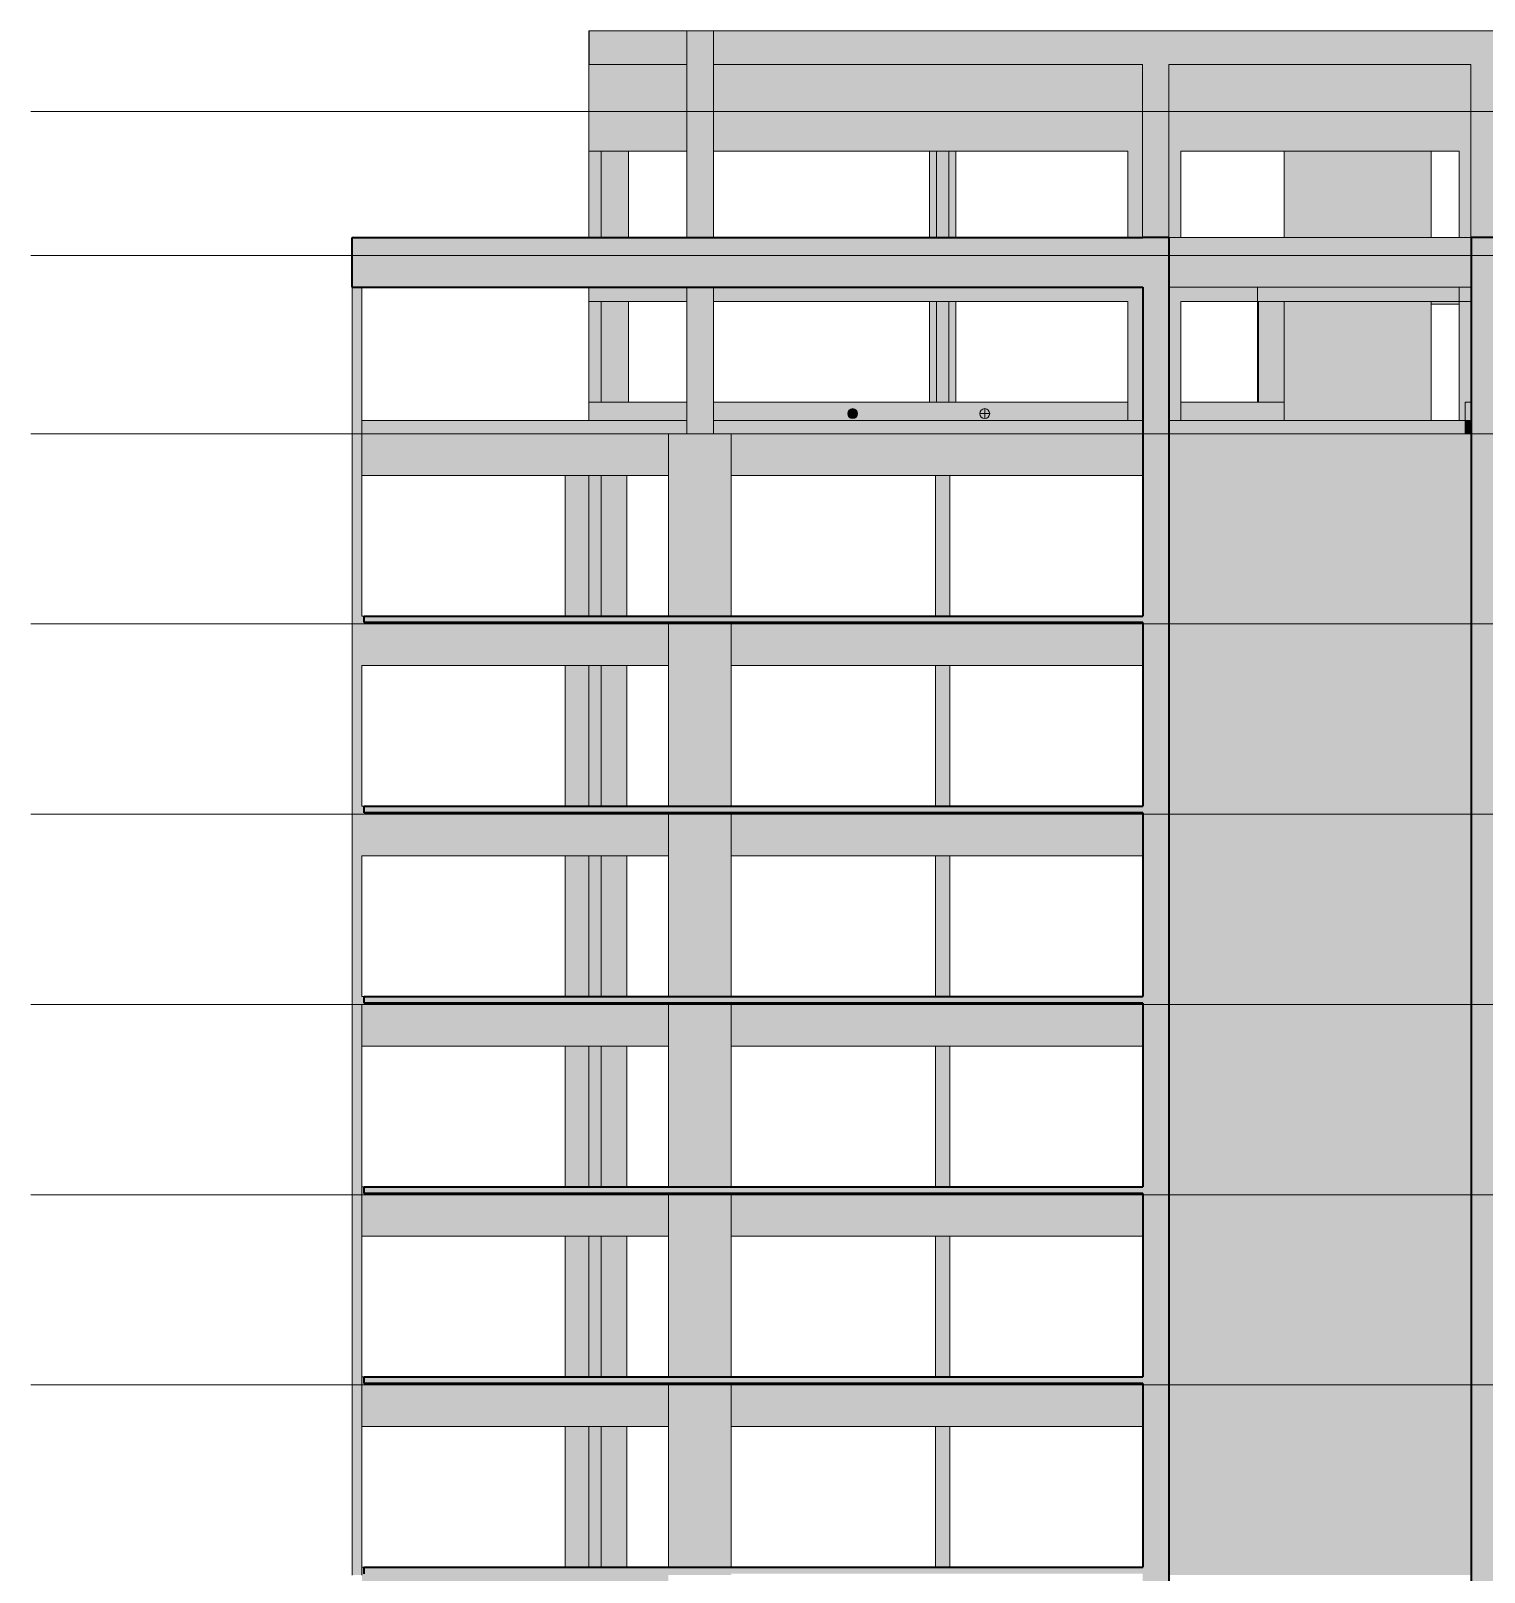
# Model space of a CAD drawing. Header units: centimetres. Extents: x -1981 to 73905, y -3196 to 88043.
# Drawn here: x 66654 to 68855, y 85688 to 88022 of the extents above; entities that cross this region are included whole.
import ezdxf

# ---------------------------------------------------------------- set-up
doc = ezdxf.new("R2010")
doc.units = ezdxf.units.CM
doc.linetypes.add('Centro', pattern=[3.175, 0.635, -0.47625, 1.5875, -0.47625])
for name, color, linetype, lineweight in [('A-FLOR', 7, 'Continuous', 25), ('A-FLOR-LEVL', 7, 'Continuous', 9), ('A-GENM', 7, 'Continuous', 25), ('S-BEAM', 7, 'Continuous', 25), ('S-COLS', 7, 'Continuous', 25)]:
    doc.layers.add(name, color=color, linetype=linetype, lineweight=lineweight)

# ---------------------------------------------------------------- blocks, each defined once
blk = doc.blocks.new('PED_FURO_CIRCULAR_R04_2020 - 15x25-3721065-CT G 003 - CRT ESQ')
at = {"layer": 'A-GENM', "lineweight": 9}
for p, q in [((-993.1, 87442.5), (-1008.1, 87442.5)), ((-1000.6, 87435), (-1000.6, 87450))]:
    blk.add_line(p, q, dxfattribs=at)

msp = doc.modelspace()

# ---------------------------------------------------------------- hatches: boundary and pattern name
at = {"layer": 'A-FLOR', "true_color": 0xff8040}
for points in [[(67677.81, 87126), (68338.31, 87126), (68338.08, 87136), (67159.31, 87136), (67159.31, 87126), (67654.4, 87126)], [(67189.13, 86838), (68338.31, 86838), (68338.08, 86848), (67159.31, 86848), (67159.31, 86838), (67163.28, 86838)], [(68338.31, 86550), (68338.08, 86560), (67159.31, 86560), (67159.31, 86550), (68338.08, 86550)], [(68338.31, 86262), (68338.08, 86272), (67159.31, 86272), (67159.31, 86262), (68338.08, 86262)], [(68338.31, 85974), (68338.08, 85984), (67159.31, 85984), (67159.31, 85974), (68338.08, 85974)], [(68338.31, 85686), (68338.08, 85696), (67159.31, 85696), (67159.31, 85686), (68338.11, 85686)]]:
    msp.add_hatch(color=11, dxfattribs=at).paths.add_polyline_path(points, flags=0)
at = {"layer": 'S-BEAM', "true_color": 0xc0c0c0}
for points in [[(67516.05, 87840), (67518.31, 87840), (67518.31, 87971), (67500.04, 87971), (67500.04, 88022), (67499.31, 88022), (67499.31, 87840)], [(67559.31, 87971), (67648.09, 87971), (67648.09, 88022), (67500.04, 88022), (67500.04, 87971), (67558.21, 87971)], [(68274.75, 87971), (68338.01, 87971), (68338.01, 88022), (67688.09, 88022), (67688.09, 87971), (67861.18, 87971)], [(68835.07, 87971), (68835.07, 88022), (68378.01, 88022), (68378.01, 87971), (68817.32, 87971)], [(67518.31, 87840), (67648.09, 87840), (67648.09, 87971), (67518.31, 87971), (67518.31, 87900)], [(67861.18, 87840), (68315.81, 87840), (68315.81, 87971), (67688.09, 87971), (67688.09, 87840)], [(68481.54, 87840), (68817.32, 87840), (68817.32, 87971), (68395.81, 87971), (68395.81, 87840)], [(68338.31, 87634), (68338.31, 87634), (68338.31, 87709), (67140.81, 87709), (67140.81, 87634), (68274.75, 87634)], [(68552.83, 87634), (68835.07, 87634), (68835.07, 87709), (68378.12, 87709), (68378.12, 87634), (68552.31, 87634)], [(67539.31, 87612), (67648.09, 87612), (67648.09, 87634), (67499.31, 87634), (67499.31, 87612), (67518.31, 87612)], [(67688.09, 87612), (68315.81, 87612), (68315.81, 87634), (67688.09, 87634)], [(68481.54, 87612), (68512.32, 87612), (68512.32, 87634), (68395.81, 87634), (68395.81, 87612)], [(68688.32, 87612), (68817.32, 87612), (68817.32, 87634), (68512.32, 87634), (68512.32, 87612), (68552.83, 87612)], [(67565.77, 87432), (67648.09, 87432), (67648.09, 87460), (67499.31, 87460), (67499.31, 87432), (67559.31, 87432)], [(67899.09, 87435), (67901.03, 87435.26), (67902.84, 87436.01), (67904.39, 87437.2), (67905.58, 87438.75), (67906.33, 87440.56), (67906.59, 87442.5), (67906.33, 87444.45), (67905.58, 87446.25), (67904.21, 87447.95), (67902.84, 87449), (67901.03, 87449.75), (67898.8, 87449.97), (67897.15, 87449.75), (67894.29, 87448.19), (67893.79, 87447.81), (67892.59, 87446.25), (67891.85, 87444.45), (67891.59, 87442.5), (67891.85, 87440.56), (67892.59, 87438.75), (67893.79, 87437.2), (67895.34, 87436.01), (67897.15, 87435.26)], [(67551, 87349), (67620.06, 87349), (67620.06, 87412), (67648.09, 87412), (67648.09, 87432), (67155.81, 87432), (67155.81, 87349), (67447.61, 87349)], [(67715.06, 87349), (68338.08, 87349), (68338.01, 87432), (67688.09, 87432), (67688.09, 87412), (67715.06, 87412), (67715.06, 87385.93)], [(68552.31, 87412), (68826.82, 87412), (68826.82, 87432), (68378.12, 87432), (68378.15, 87412), (68550.33, 87412)], [(68835.07, 87412), (68835.07, 87432), (68826.82, 87432), (68826.82, 87412)], [(67155.81, 87061), (67620.06, 87061), (67620.06, 87126), (67159.31, 87126), (67159.31, 87136), (67155.81, 87136), (67155.81, 87112)], [(68338.08, 87061), (68338.08, 87126), (67715.06, 87126), (67715.06, 87061), (68274.75, 87061)], [(67551, 86773), (67620.06, 86773), (67620.06, 86838), (67159.31, 86838), (67159.31, 86848), (67155.81, 86848), (67155.81, 86773), (67499.31, 86773)], [(67861.18, 86773), (68338.08, 86773), (68338.08, 86838), (67715.06, 86838), (67715.06, 86773)], [(67551, 86485), (67620.06, 86485), (67620.06, 86550), (67159.31, 86550), (67159.31, 86560), (67155.81, 86560), (67155.81, 86485), (67447.61, 86485)], [(67715.06, 86485), (68338.08, 86485), (68338.08, 86550), (67715.06, 86550)], [(67447.61, 86197), (67620.06, 86197), (67620.06, 86262), (67159.31, 86262), (67159.31, 86272), (67155.81, 86272), (67155.81, 86197), (67240.83, 86197)], [(68274.75, 86197), (68338.08, 86197), (68338.08, 86262), (67715.06, 86262), (67715.06, 86197), (67861.18, 86197)], [(67620.06, 85909), (67620.06, 85974), (67159.31, 85974), (67159.31, 85984), (67155.81, 85984), (67155.81, 85909), (67551, 85909)], [(67715.06, 85909), (68338.08, 85909), (68338.08, 85974), (67715.06, 85974)], [(67551, 85621), (67620.06, 85621), (67620.06, 85686), (67159.31, 85686), (67159.31, 85696), (67155.81, 85696), (67155.81, 85621), (67499.31, 85621)]]:
    msp.add_hatch(color=9, dxfattribs=at).paths.add_polyline_path(points, flags=0)
h = msp.add_hatch(color=9, dxfattribs=at)
h.paths.add_polyline_path([(69729.82, 87612), (69829.32, 87612), (69829.32, 87634), (69373.32, 87634), (69373.32, 87612), (69722.25, 87612)], flags=0)
h.paths.add_polyline_path([(69010.83, 87612), (69333.32, 87612), (69333.32, 87634), (68875.32, 87634), (68875.32, 87612), (68895.11, 87612)], flags=0)
h.paths.add_polyline_path([(68817.32, 87612), (68835.07, 87612), (68835.07, 87634), (68817.32, 87634)], flags=0)
h.paths.add_polyline_path([(69101.9, 87709), (69333.32, 87709), (69333.32, 87971), (68875.07, 87971), (68875.32, 87709), (69050.33, 87709)], flags=0)
h.paths.add_polyline_path([(68817.32, 87709), (68835.07, 87709), (68835.07, 87971), (68817.32, 87971), (68817.32, 87827.16)], flags=0)
h.paths.add_polyline_path([(69825.65, 87709), (69829.32, 87709), (69829.32, 87971), (69373.32, 87971), (69373.32, 87709), (69771.54, 87709)], flags=0)
h = msp.add_hatch(color=9, dxfattribs=at)
h.paths.add_polyline_path([(68875.32, 87608), (68992.81, 87608), (68992.81, 87612), (68875.32, 87612), (68875.32, 87610.16)], flags=0)
h.paths.add_polyline_path([(68776.39, 87608), (68817.32, 87608), (68817.32, 87612), (68775.31, 87612), (68775.31, 87608)], flags=0)
h = msp.add_hatch(color=9, dxfattribs=at)
h.paths.add_polyline_path([(67877.98, 87432), (68315.81, 87432), (68315.81, 87460), (67688.09, 87460), (67688.09, 87432), (67872.42, 87432)], flags=0)
h.paths.add_polyline_path([(67899.09, 87435), (67897.15, 87435.26), (67895.34, 87436.01), (67893.79, 87437.2), (67892.59, 87438.75), (67891.85, 87440.56), (67891.59, 87442.5), (67891.85, 87444.45), (67892.82, 87446.55), (67894.41, 87448.29), (67895.34, 87449), (67897.15, 87449.75), (67899.16, 87449.99), (67901.03, 87449.75), (67902.89, 87448.96), (67904.46, 87447.73), (67905.58, 87446.25), (67906.33, 87444.45), (67906.59, 87442.5), (67906.33, 87440.56), (67905.58, 87438.75), (67904.39, 87437.2), (67902.84, 87436.01), (67901.03, 87435.26)], flags=0)
h.paths.add_polyline_path([(68099.09, 87435), (68097.15, 87435.26), (68095.34, 87436.01), (68093.79, 87437.2), (68092.59, 87438.75), (68091.85, 87440.56), (68091.59, 87442.5), (68091.85, 87444.45), (68092.59, 87446.25), (68093.79, 87447.81), (68095.34, 87449), (68097.15, 87449.75), (68099.09, 87450), (68101.03, 87449.75), (68102.84, 87449), (68104.39, 87447.81), (68105.58, 87446.25), (68106.33, 87444.45), (68106.59, 87442.5), (68106.33, 87440.56), (68105.58, 87438.75), (68104.39, 87437.2), (68102.84, 87436.01), (68101.03, 87435.26)], flags=0)
h = msp.add_hatch(color=9, dxfattribs=at)
h.paths.add_polyline_path([(68552.31, 87432), (68552.31, 87460), (68395.81, 87460), (68395.81, 87432), (68547.01, 87432)], flags=0)
h.paths.add_polyline_path([(68099.09, 87435), (68101.03, 87435.26), (68102.84, 87436.01), (68104.39, 87437.2), (68105.58, 87438.75), (68106.33, 87440.56), (68106.59, 87442.5), (68106.33, 87444.45), (68105.58, 87446.25), (68104.39, 87447.81), (68102.84, 87449), (68101.03, 87449.75), (68099.09, 87450), (68097.15, 87449.75), (68095.34, 87449), (68093.79, 87447.81), (68092.59, 87446.25), (68091.85, 87444.45), (68091.59, 87442.5), (68091.85, 87440.56), (68092.59, 87438.75), (68093.79, 87437.2), (68095.34, 87436.01), (68097.15, 87435.26)], flags=0)
h = msp.add_hatch(color=9, dxfattribs=at)
h.paths.add_polyline_path([(69308.68, 87432), (69333.32, 87432), (69333.32, 87460), (68875.32, 87460), (68875.32, 87432), (69205.29, 87432)], flags=0)
h.paths.add_polyline_path([(68832.37, 87432), (68835.07, 87432), (68835.07, 87460), (68826.82, 87460), (68826.82, 87432)], flags=0)
at = {"layer": 'S-COLS', "true_color": 0xc0c0c0}
h = msp.add_hatch(color=9, dxfattribs=at)
h.paths.add_polyline_path([(67648.09, 87412), (67688.09, 87412), (67688.09, 87634), (67648.09, 87634), (67648.09, 87428.03)], flags=0)
h.paths.add_polyline_path([(67648.09, 87709), (67688.09, 87709), (67688.09, 88022), (67648.09, 88022), (67648.09, 87827.16)], flags=0)
for points in [[(68378.01, 87412), (68378.01, 88022), (68338.01, 88022), (68338.31, 87709), (68377.81, 87709), (68377.81, 87412)], [(68835.82, 87412), (68835.82, 87709), (68875.07, 87709.04), (68875.07, 88022), (68835.07, 88022), (68835.07, 87412)], [(67499.31, 87709), (67518.31, 87709), (67518.31, 87840), (67499.31, 87840), (67499.31, 87827.16)], [(67559.31, 87709), (67559.31, 87840), (67518.31, 87840), (67518.31, 87709), (67539.31, 87709)], [(68044.81, 87709), (68044.81, 87840), (68025.81, 87840), (68025.81, 87709), (68043.21, 87709)], [(68775.31, 87709), (68775.31, 87840), (68552.31, 87840), (68552.31, 87709), (68688.32, 87709)], [(68348.82, 83024.5), (68377.81, 83024.5), (68377.81, 87709), (68338.31, 87709), (68338.31, 83024.5)], [(68875.32, 84464.5), (68875.07, 87709), (68835.82, 87709), (68835.82, 84464.5), (68875.07, 84464.5)], [(67141.83, 87412), (67155.81, 87412), (67155.81, 87634), (67140.81, 87634), (67140.81, 87412)], [(67499.31, 87460), (67518.31, 87460), (67518.31, 87612), (67499.31, 87612), (67499.31, 87474.17)], [(67559.31, 87460), (67559.31, 87612), (67518.31, 87612), (67518.31, 87460), (67557.06, 87460)], [(68025.81, 87460), (68044.81, 87460), (68044.81, 87612), (68025.81, 87612), (68025.81, 87474.17)], [(68552.31, 87460), (68552.31, 87612), (68513.33, 87612), (68513.56, 87460), (68547.66, 87460)], [(68760.2, 87432), (68775.31, 87432), (68775.31, 87612), (68552.31, 87612), (68552.31, 87432), (68688.32, 87432)], [(68817.32, 87432), (68826.82, 87432), (68826.82, 87460), (68835.07, 87460), (68835.07, 87612), (68817.32, 87612), (68817.32, 87460)], [(67140.81, 87124), (67155.81, 87124), (67155.81, 87412), (67140.81, 87412), (67140.81, 87138)], [(68550.33, 87124), (68835.82, 87124), (68835.82, 87412), (68377.81, 87412), (68378.15, 87124), (68539.84, 87124)], [(68378.01, 87412), (68378.12, 87412), (68378.01, 87412.84)], [(67499.31, 87136), (67499.31, 87349), (67463.56, 87349), (67463.56, 87136)], [(67517.48, 87136), (67518.31, 87136), (67518.31, 87349), (67499.31, 87349), (67499.31, 87136)], [(67557.06, 87136), (67557.06, 87349), (67518.31, 87349), (67518.31, 87136), (67520.37, 87136)], [(68024.31, 87136), (68046.31, 87136), (68046.31, 87349), (68024.31, 87349), (68024.31, 87136.44)]]:
    msp.add_hatch(color=9, dxfattribs=at).paths.add_polyline_path(points, flags=0)
h = msp.add_hatch(color=9, dxfattribs=at)
h.paths.add_polyline_path([(68315.81, 87709), (68338.01, 87709), (68338.01, 87971), (68315.81, 87971), (68315.81, 87827.16)], flags=0)
h.paths.add_polyline_path([(68395.81, 87709), (68395.81, 87971), (68378.01, 87971), (68378.12, 87709)], flags=0)
h = msp.add_hatch(color=9, dxfattribs=at)
h.paths.add_polyline_path([(68016.27, 87460), (68025.81, 87460), (68025.81, 87612), (68015.31, 87612), (68015.31, 87460)], flags=0)
h.paths.add_polyline_path([(68044.81, 87460), (68055.31, 87460), (68055.31, 87612), (68044.81, 87612), (68044.81, 87474.17)], flags=0)
h.paths.add_polyline_path([(68025.81, 87709), (68025.81, 87840), (68015.31, 87840), (68015.31, 87709)], flags=0)
h.paths.add_polyline_path([(68044.81, 87709), (68055.31, 87709), (68055.31, 87840), (68044.81, 87840), (68044.81, 87709.57)], flags=0)
h = msp.add_hatch(color=9, dxfattribs=at)
h.paths.add_polyline_path([(68387.81, 87432), (68395.81, 87432), (68395.81, 87634), (68378.12, 87634), (68378.15, 87432)], flags=0)
h.paths.add_polyline_path([(68338.01, 87432), (68338.01, 87634), (68315.81, 87634), (68315.81, 87432), (68326.45, 87432)], flags=0)
h = msp.add_hatch(color=9, dxfattribs=at)
h.paths.add_polyline_path([(67620.06, 87124), (67715.06, 87124), (67715.06, 87126), (67620.06, 87126)], flags=0)
h.paths.add_polyline_path([(67677.81, 87136), (67715.06, 87136), (67715.06, 87412), (67620.06, 87412), (67620.06, 87136), (67654.4, 87136)], flags=0)
at = {"layer": 'S-COLS', "true_color": 0xff8040}
for points in [[(67140.81, 86836), (67155.81, 86836), (67155.81, 87124), (67140.81, 87124), (67140.81, 86856.45)], [(68552.83, 86836), (68835.82, 86836), (68835.82, 87124), (68377.81, 87124), (68378.15, 86836), (68552.31, 86836)], [(67499.31, 86848), (67499.31, 87061), (67463.56, 87061), (67463.56, 86848)], [(67499.31, 86848), (67518.31, 86848), (67518.31, 87061), (67499.31, 87061), (67499.31, 86856.45)], [(67557.06, 86848), (67557.06, 87061), (67518.31, 87061), (67518.31, 86848), (67551, 86848)], [(68046.31, 86848), (68046.31, 87061), (68024.31, 87061), (68024.31, 86848), (68044.81, 86848)], [(67140.81, 86548), (67155.81, 86548), (67155.81, 86836), (67140.81, 86836), (67140.81, 86591.7)], [(67499.31, 86560), (67499.31, 86773), (67463.56, 86773), (67463.56, 86560)], [(67499.31, 86560), (67518.31, 86560), (67518.31, 86773), (67499.31, 86773), (67499.31, 86591.7)], [(67520.37, 86560), (67557.06, 86560), (67557.06, 86773), (67518.31, 86773), (67518.31, 86560)], [(68046.31, 86560), (68046.31, 86773), (68024.31, 86773), (68024.31, 86560), (68044.81, 86560)], [(67140.81, 86260), (67155.81, 86260), (67155.81, 86548), (67140.81, 86548), (67140.81, 86282.84)], [(67463.56, 86272), (67499.31, 86272), (67499.31, 86485), (67463.56, 86485), (67463.56, 86415.21)], [(67499.31, 86272), (67518.31, 86272), (67518.31, 86485), (67499.31, 86485), (67499.31, 86411.08)], [(67557.06, 86272), (67557.06, 86485), (67518.31, 86485), (67518.31, 86272), (67551, 86272)], [(68046.31, 86272), (68046.31, 86485), (68024.31, 86485), (68024.31, 86272), (68044.81, 86272)], [(67147.56, 85972), (67155.81, 85972), (67155.81, 86260), (67140.81, 86260), (67140.81, 85972), (67147.53, 85972)], [(67463.56, 85984), (67499.31, 85984), (67499.31, 86197), (67463.56, 86197), (67463.56, 86062.22)], [(67518.31, 85984), (67518.31, 86197), (67499.31, 86197), (67499.31, 85984), (67500.32, 85984)], [(67557.06, 85984), (67557.06, 86197), (67518.31, 86197), (67518.31, 85984), (67551, 85984)], [(68046.31, 85984), (68046.31, 86197), (68024.31, 86197), (68024.31, 85984), (68044.81, 85984)], [(67150.23, 85684), (67155.81, 85684), (67155.81, 85972), (67140.81, 85972), (67140.81, 85684), (67149.22, 85684)], [(67499.31, 85696), (67499.31, 85909), (67463.56, 85909), (67463.56, 85696)], [(67499.31, 85696), (67518.31, 85696), (67518.31, 85909), (67499.31, 85909), (67499.31, 85709.24)], [(67520.37, 85696), (67557.06, 85696), (67557.06, 85909), (67518.31, 85909), (67518.31, 85696)], [(68046.31, 85696), (68046.31, 85909), (68024.31, 85909), (68024.31, 85696), (68044.81, 85696)]]:
    msp.add_hatch(color=11, dxfattribs=at).paths.add_polyline_path(points, flags=0)
h = msp.add_hatch(color=11, dxfattribs=at)
h.paths.add_polyline_path([(67715.06, 86836), (67715.06, 86838), (67620.06, 86838), (67620.06, 86836), (67677.81, 86836)], flags=0)
h.paths.add_polyline_path([(67677.81, 86848), (67715.06, 86848), (67715.06, 87124), (67620.06, 87124), (67620.06, 86848), (67654.4, 86848)], flags=0)
h = msp.add_hatch(color=11, dxfattribs=at)
h.paths.add_polyline_path([(67654.4, 86548), (67715.06, 86548), (67715.06, 86550), (67620.06, 86550), (67620.06, 86548)], flags=0)
h.paths.add_polyline_path([(67654.4, 86560), (67715.06, 86560), (67715.06, 86836), (67620.06, 86836), (67620.06, 86560)], flags=0)
h = msp.add_hatch(color=11, dxfattribs=at)
h.paths.add_polyline_path([(68526.45, 86548), (68835.82, 86548), (68835.82, 86836), (68377.81, 86836), (68378.15, 86548), (68521.28, 86548)], flags=0)
h.paths.add_polyline_path([(68338.08, 86548), (68338.31, 86548), (68338.08, 86550)], flags=0)
h = msp.add_hatch(color=11, dxfattribs=at)
h.paths.add_polyline_path([(67620.06, 86260), (67715.06, 86260), (67715.06, 86262), (67620.06, 86262)], flags=0)
h.paths.add_polyline_path([(67654.4, 86272), (67715.06, 86272), (67715.06, 86548), (67620.06, 86548), (67620.06, 86272)], flags=0)
h = msp.add_hatch(color=11, dxfattribs=at)
h.paths.add_polyline_path([(68584.93, 86260), (68835.82, 86260), (68835.82, 86548), (68377.81, 86548), (68377.81, 86260), (68571.33, 86260)], flags=0)
h.paths.add_polyline_path([(68338.08, 86260), (68338.31, 86260), (68338.08, 86262)], flags=0)
h = msp.add_hatch(color=11, dxfattribs=at)
h.paths.add_polyline_path([(67654.4, 85972), (67715.06, 85972), (67715.06, 85974), (67620.06, 85974), (67620.06, 85972)], flags=0)
h.paths.add_polyline_path([(67654.4, 85984), (67715.06, 85984), (67715.06, 86260), (67620.06, 86260), (67620.06, 85984)], flags=0)
h = msp.add_hatch(color=11, dxfattribs=at)
h.paths.add_polyline_path([(68571.31, 85972), (68835.82, 85972), (68835.82, 86260), (68377.81, 86260), (68377.81, 85972), (68552.83, 85972)], flags=0)
h.paths.add_polyline_path([(68338.08, 85972), (68338.31, 85972), (68338.08, 85974)], flags=0)
h = msp.add_hatch(color=11, dxfattribs=at)
h.paths.add_polyline_path([(67654.4, 85684), (67715.06, 85684), (67715.06, 85686), (67620.06, 85686), (67620.06, 85684)], flags=0)
h.paths.add_polyline_path([(67654.4, 85696), (67715.06, 85696), (67715.06, 85972), (67620.06, 85972), (67620.06, 85696)], flags=0)
h = msp.add_hatch(color=11, dxfattribs=at)
h.paths.add_polyline_path([(68584.93, 85684), (68835.82, 85684), (68835.82, 85972), (68377.81, 85972), (68377.81, 85684), (68571.33, 85684)], flags=0)
h.paths.add_polyline_path([(68338.08, 85684), (68338.31, 85684), (68338.08, 85686)], flags=0)

# ---------------------------------------------------------------- linework, layer by layer
at = {"layer": 'A-FLOR', "color": 190, "lineweight": 35, "true_color": 0x8000ff}
for p, q in [((67159.31, 87136), (68338.31, 87136)), ((67159.31, 87126), (67159.31, 87136)), ((68338.31, 87126), (67159.31, 87126)), ((67159.31, 86848), (68338.31, 86848)), ((67159.31, 86838), (67159.31, 86848)), ((68338.31, 86838), (67159.31, 86838)), ((67159.31, 86560), (68338.31, 86560)), ((67159.31, 86550), (67159.31, 86560)), ((68338.31, 86550), (67159.31, 86550)), ((67159.31, 86272), (68338.31, 86272)), ((67159.31, 86262), (67159.31, 86272)), ((68338.31, 86262), (67159.31, 86262)), ((67159.31, 85984), (68338.31, 85984)), ((67159.31, 85974), (67159.31, 85984)), ((68338.31, 85974), (67159.31, 85974)), ((67159.31, 85696), (68338.31, 85696)), ((67159.31, 85686), (67159.31, 85696))]:
    msp.add_line(p, q, dxfattribs=at)
at = {"layer": 'A-FLOR-LEVL', "linetype": 'Centro'}
for p, q in [((66654.37, 87900), (72202.94, 87900)), ((66654.37, 87682), (72202.94, 87682)), ((66654.37, 87412), (72202.94, 87412)), ((66654.37, 87124), (72202.94, 87124)), ((66654.37, 86836), (72202.94, 86836)), ((66654.37, 86548), (72202.94, 86548)), ((66654.37, 86260), (72202.94, 86260)), ((66654.37, 85972), (72202.94, 85972))]:
    msp.add_line(p, q, dxfattribs=at)
at = {"layer": 'S-BEAM', "lineweight": 9}
for p, q in [((67500.04, 88022), (67499.31, 88022)), ((67499.31, 87840), (67499.31, 88022)), ((67500.04, 88022), (67648.09, 88022)), ((67500.04, 88022), (67500.04, 87971)), ((67648.09, 88022), (67648.09, 87971)), ((67688.09, 88022), (68338.01, 88022)), ((67688.09, 88022), (67688.09, 87971)), ((68378.01, 88022), (68835.07, 88022)), ((67648.09, 87971), (67500.04, 87971)), ((68338.01, 87971), (67688.09, 87971)), ((68835.07, 87971), (68378.01, 87971)), ((67518.31, 87840), (67499.31, 87840)), ((67648.09, 87840), (67518.31, 87840)), ((68315.81, 87840), (67688.09, 87840)), ((68395.81, 87840), (68817.32, 87840)), ((68817.32, 87840), (68817.32, 87709)), ((68378.12, 87634), (68378.12, 87709)), ((68378.12, 87709), (68835.07, 87709)), ((68835.07, 87634), (68835.07, 87709)), ((67499.31, 87634), (67499.31, 87612)), ((68835.07, 87634), (68378.12, 87634)), ((68512.32, 87612), (68512.32, 87634)), ((68817.32, 87634), (68817.32, 87612)), ((67499.31, 87612), (67648.09, 87612)), ((67688.09, 87612), (68315.81, 87612)), ((68395.81, 87612), (68512.32, 87612)), ((68512.32, 87612), (68817.32, 87612)), ((68775.31, 87608), (68817.32, 87608)), ((68817.32, 87612), (68835.07, 87612)), ((67648.09, 87460), (67499.31, 87460)), ((67499.31, 87460), (67499.31, 87432)), ((67688.09, 87460), (68315.81, 87460)), ((68315.81, 87432), (68315.81, 87460)), ((68395.81, 87460), (68552.31, 87460)), ((68826.82, 87432), (68826.82, 87460)), ((68835.07, 87460), (68826.82, 87460)), ((67648.09, 87432), (67155.81, 87432)), ((67648.09, 87412), (67648.09, 87432)), ((67688.09, 87432), (67688.09, 87412)), ((67688.09, 87432), (68338.01, 87432)), ((68338.01, 87412), (68338.01, 87432)), ((68378.12, 87432), (68826.82, 87432)), ((68378.12, 87432), (68378.12, 87412)), ((68826.82, 87412), (68826.82, 87432)), ((68826.82, 87412), (68826.82, 87432)), ((68826.82, 87432), (68835.07, 87432)), ((68835.07, 87412), (68835.07, 87432)), ((67155.81, 87412), (67155.81, 87349)), ((67620.06, 87412), (67620.06, 87349)), ((67648.09, 87412), (67620.06, 87412)), ((67688.09, 87412), (67715.06, 87412)), ((67715.06, 87412), (67715.06, 87349)), ((68338.08, 87412), (68338.01, 87412)), ((68835.07, 87412), (68826.82, 87412)), ((67155.81, 87349), (67620.06, 87349)), ((68338.08, 87349), (67715.06, 87349)), ((67155.81, 87136), (67159.31, 87136)), ((67620.06, 87126), (67620.06, 87061)), ((67715.06, 87126), (67715.06, 87061)), ((67155.81, 87061), (67620.06, 87061)), ((67715.06, 87061), (68338.08, 87061)), ((67155.81, 86848), (67159.31, 86848)), ((67620.06, 86838), (67620.06, 86773)), ((67715.06, 86838), (67715.06, 86773)), ((67155.81, 86773), (67620.06, 86773)), ((67715.06, 86773), (68338.08, 86773)), ((67155.81, 86560), (67159.31, 86560)), ((67620.06, 86550), (67620.06, 86485)), ((67715.06, 86550), (67715.06, 86485)), ((67155.81, 86548), (67155.81, 86485)), ((68338.08, 86485), (68338.08, 86548)), ((67155.81, 86485), (67620.06, 86485)), ((67715.06, 86485), (68338.08, 86485)), ((67155.81, 86272), (67159.31, 86272)), ((67155.81, 86272), (67155.81, 86260)), ((67155.81, 86260), (67155.81, 86197)), ((67620.06, 86262), (67620.06, 86197)), ((67715.06, 86262), (67715.06, 86197)), ((68338.08, 86260), (68338.08, 86262)), ((68338.08, 86197), (68338.08, 86260)), ((67155.81, 86197), (67620.06, 86197)), ((67715.06, 86197), (68338.08, 86197)), ((67155.81, 85984), (67159.31, 85984)), ((67155.81, 85984), (67155.81, 85972)), ((67155.81, 85972), (67155.81, 85909)), ((67620.06, 85974), (67620.06, 85909)), ((67715.06, 85974), (67715.06, 85909)), ((68338.08, 85972), (68338.08, 85974)), ((68338.08, 85909), (68338.08, 85972)), ((67155.81, 85909), (67620.06, 85909)), ((67715.06, 85909), (68338.08, 85909)), ((67155.81, 85696), (67159.31, 85696)), ((67155.81, 85696), (67155.81, 85684))]:
    msp.add_line(p, q, dxfattribs=at)
at = {"layer": 'S-BEAM', "color": 190, "lineweight": 35, "true_color": 0x8000ff}
for p, q in [((67140.81, 87634), (67140.81, 87709)), ((67140.81, 87709), (68338.31, 87709)), ((67140.81, 87634), (68338.31, 87634))]:
    msp.add_line(p, q, dxfattribs=at)
at = {"layer": 'S-BEAM', "lineweight": 9}
for centre, start, end in [((67899.09, 87442.5), 90, 270), ((67899.09, 87442.5), 270, 90), ((68099.09, 87442.5), 90, 270), ((68099.09, 87442.5), 270, 90)]:
    msp.add_arc(centre, 7.5, start, end, dxfattribs=at)
at = {"layer": 'S-COLS', "lineweight": 9}
for p, q in [((67648.09, 88022), (67688.09, 88022)), ((67648.09, 88022), (67648.09, 87709)), ((67688.09, 88022), (67688.09, 87709)), ((68378.01, 88022), (68338.01, 88022)), ((68875.07, 88022), (68835.07, 88022)), ((68338.01, 87971), (68338.01, 87709)), ((68378.01, 87412), (68378.01, 87971)), ((68835.07, 87971), (68835.07, 87412)), ((67499.31, 87840), (67499.31, 87709)), ((67518.31, 87840), (67518.31, 87709)), ((67559.31, 87840), (67559.31, 87709)), ((68015.31, 87840), (68015.31, 87709)), ((68025.81, 87840), (68025.81, 87709)), ((68044.81, 87840), (68044.81, 87709)), ((68055.31, 87840), (68055.31, 87709)), ((68315.81, 87840), (68315.81, 87709)), ((68395.81, 87840), (68395.81, 87709)), ((68552.31, 87709), (68552.31, 87840)), ((68775.31, 87840), (68775.31, 87709)), ((68378.12, 87709), (68378.12, 87412)), ((68835.12, 87709), (68835.82, 87709)), ((68835.12, 87709), (68835.12, 87412)), ((67140.81, 87634), (67140.81, 87412)), ((67155.81, 87412), (67155.81, 87634)), ((67648.09, 87634), (67648.09, 87412)), ((67688.09, 87634), (67688.09, 87412)), ((68338.01, 87634), (68338.01, 87412)), ((68338.12, 87634), (68338.12, 87412)), ((67499.31, 87612), (67499.31, 87460)), ((67518.31, 87612), (67518.31, 87460)), ((67559.31, 87612), (67559.31, 87460)), ((68015.31, 87612), (68015.31, 87460)), ((68025.81, 87612), (68025.81, 87460)), ((68044.81, 87612), (68044.81, 87460)), ((68055.31, 87612), (68055.31, 87460)), ((68315.81, 87612), (68315.81, 87432)), ((68395.81, 87612), (68395.81, 87432)), ((68552.31, 87432), (68552.31, 87612)), ((68775.31, 87612), (68775.31, 87432)), ((68817.32, 87612), (68817.32, 87432)), ((67140.81, 87412), (67140.81, 87124)), ((67155.81, 87412), (67140.81, 87412)), ((67155.81, 87412), (67155.81, 87136)), ((67620.06, 87412), (67620.06, 87136)), ((67715.06, 87412), (67620.06, 87412)), ((67688.09, 87412), (67648.09, 87412)), ((67715.06, 87136), (67715.06, 87412)), ((68835.82, 87412), (68826.82, 87412)), ((68835.82, 87412), (68835.07, 87412)), ((68835.82, 87412), (68835.12, 87412)), ((67463.56, 87136), (67463.56, 87349)), ((67499.31, 87349), (67499.31, 87136)), ((67518.31, 87349), (67518.31, 87136)), ((67557.06, 87349), (67557.06, 87136)), ((68024.31, 87349), (68024.31, 87136)), ((68046.31, 87349), (68046.31, 87136)), ((68338.08, 87349), (68338.08, 87136)), ((67140.81, 87124), (67140.81, 86836)), ((67155.81, 87124), (67140.81, 87124)), ((67155.81, 87124), (67140.81, 87124)), ((67620.06, 87126), (67620.06, 87124)), ((67620.06, 87124), (67620.06, 86848)), ((67715.06, 87124), (67620.06, 87124)), ((67715.06, 87124), (67620.06, 87124)), ((67715.06, 87124), (67715.06, 87126)), ((67715.06, 86848), (67715.06, 87124)), ((68835.82, 87124), (68378.15, 87124)), ((68835.82, 87124), (68378.15, 87124)), ((67155.81, 87061), (67155.81, 86848)), ((67463.56, 86848), (67463.56, 87061)), ((67499.31, 87061), (67499.31, 86848)), ((67518.31, 87061), (67518.31, 86848)), ((67557.06, 87061), (67557.06, 86848)), ((68024.31, 87061), (68024.31, 86848)), ((68046.31, 87061), (68046.31, 86848)), ((68338.08, 87061), (68338.08, 86848)), ((67140.81, 86836), (67140.81, 86548)), ((67155.81, 86836), (67140.81, 86836)), ((67155.81, 86836), (67140.81, 86836)), ((67620.06, 86838), (67620.06, 86836)), ((67620.06, 86836), (67620.06, 86560)), ((67715.06, 86836), (67620.06, 86836)), ((67715.06, 86836), (67620.06, 86836)), ((67715.06, 86836), (67715.06, 86838)), ((67715.06, 86560), (67715.06, 86836)), ((68835.82, 86836), (68378.15, 86836)), ((68835.82, 86836), (68378.15, 86836)), ((67155.81, 86773), (67155.81, 86560)), ((67463.56, 86560), (67463.56, 86773)), ((67499.31, 86773), (67499.31, 86560)), ((67518.31, 86773), (67518.31, 86560)), ((67557.06, 86773), (67557.06, 86560)), ((68024.31, 86773), (68024.31, 86560)), ((68046.31, 86773), (68046.31, 86560)), ((68338.08, 86773), (68338.08, 86560)), ((67620.06, 86550), (67620.06, 86548)), ((67715.06, 86548), (67715.06, 86550)), ((67140.81, 86548), (67140.81, 86260)), ((67155.81, 86548), (67140.81, 86548)), ((67155.81, 86548), (67140.81, 86548)), ((67155.81, 86548), (67155.81, 86485)), ((67620.06, 86548), (67620.06, 86272)), ((67715.06, 86548), (67620.06, 86548)), ((67715.06, 86548), (67620.06, 86548)), ((67715.06, 86272), (67715.06, 86548)), ((68338.08, 86548), (68338.08, 86485)), ((68835.82, 86548), (68378.15, 86548)), ((68835.82, 86548), (68378.15, 86548)), ((67155.81, 86485), (67155.81, 86272)), ((67463.56, 86272), (67463.56, 86485)), ((67499.31, 86485), (67499.31, 86272)), ((67518.31, 86485), (67518.31, 86272)), ((67557.06, 86485), (67557.06, 86272)), ((68024.31, 86485), (68024.31, 86272)), ((68046.31, 86485), (68046.31, 86272)), ((68338.08, 86485), (68338.08, 86272)), ((67155.81, 86272), (67155.81, 86260)), ((67140.81, 86260), (67140.81, 85972)), ((67155.81, 86260), (67140.81, 86260)), ((67155.81, 86260), (67140.81, 86260)), ((67155.81, 86260), (67155.81, 86197)), ((67620.06, 86262), (67620.06, 86260)), ((67620.06, 86260), (67620.06, 85984)), ((67715.06, 86260), (67620.06, 86260)), ((67715.06, 86260), (67620.06, 86260)), ((67715.06, 86260), (67715.06, 86262)), ((67715.06, 85984), (67715.06, 86260)), ((68338.08, 86262), (68338.08, 86260)), ((68338.08, 86260), (68338.08, 86197)), ((68835.82, 86260), (68377.81, 86260)), ((68835.82, 86260), (68377.81, 86260)), ((67155.81, 86197), (67155.81, 85984)), ((67463.56, 85984), (67463.56, 86197)), ((67499.31, 86197), (67499.31, 85984)), ((67518.31, 86197), (67518.31, 85984)), ((67557.06, 86197), (67557.06, 85984)), ((68024.31, 86197), (68024.31, 85984)), ((68046.31, 86197), (68046.31, 85984)), ((68338.08, 86197), (68338.08, 85984)), ((67140.81, 85972), (67140.81, 85684)), ((67155.81, 85972), (67140.81, 85972)), ((67155.81, 85972), (67140.81, 85972)), ((67155.81, 85984), (67155.81, 85972)), ((67155.81, 85972), (67155.81, 85909)), ((67620.06, 85974), (67620.06, 85972)), ((67620.06, 85972), (67620.06, 85696)), ((67715.06, 85972), (67620.06, 85972)), ((67715.06, 85972), (67620.06, 85972)), ((67715.06, 85972), (67715.06, 85974)), ((67715.06, 85696), (67715.06, 85972)), ((68338.08, 85974), (68338.08, 85972)), ((68338.08, 85972), (68338.08, 85909)), ((68835.82, 85972), (68377.81, 85972)), ((68835.82, 85972), (68377.81, 85972)), ((67155.81, 85909), (67155.81, 85696)), ((67463.56, 85696), (67463.56, 85909)), ((67499.31, 85909), (67499.31, 85696)), ((67518.31, 85909), (67518.31, 85696)), ((67557.06, 85909), (67557.06, 85696)), ((68024.31, 85909), (68024.31, 85696)), ((68046.31, 85909), (68046.31, 85696)), ((68338.08, 85909), (68338.08, 85696)), ((67155.81, 85696), (67155.81, 85684))]:
    msp.add_line(p, q, dxfattribs=at)
at = {"layer": 'S-COLS', "color": 190, "lineweight": 35, "true_color": 0x8000ff}
for p, q in [((68377.81, 87709), (68338.31, 87709)), ((68377.81, 87709), (68377.81, 83024.5)), ((68835.82, 87709), (68835.82, 84464.5)), ((68875.32, 87709), (68835.82, 87709)), ((68338.31, 87634), (68338.31, 87136)), ((68513.33, 87460), (68513.33, 87612)), ((68338.31, 87126), (68338.31, 86848)), ((68338.31, 86838), (68338.31, 86560)), ((68338.31, 86550), (68338.31, 86272)), ((68338.31, 86262), (68338.31, 85984)), ((68338.31, 85974), (68338.31, 85696))]:
    msp.add_line(p, q, dxfattribs=at)

# ---------------------------------------------------------------- block references
at = {"layer": 'A-GENM', "lineweight": 9}
for p in [(68899.67, 0), (69099.67, 0)]:
    msp.add_blockref('PED_FURO_CIRCULAR_R04_2020 - 15x25-3721065-CT G 003 - CRT ESQ', p, dxfattribs=at)

doc.saveas('drawing.dxf')
